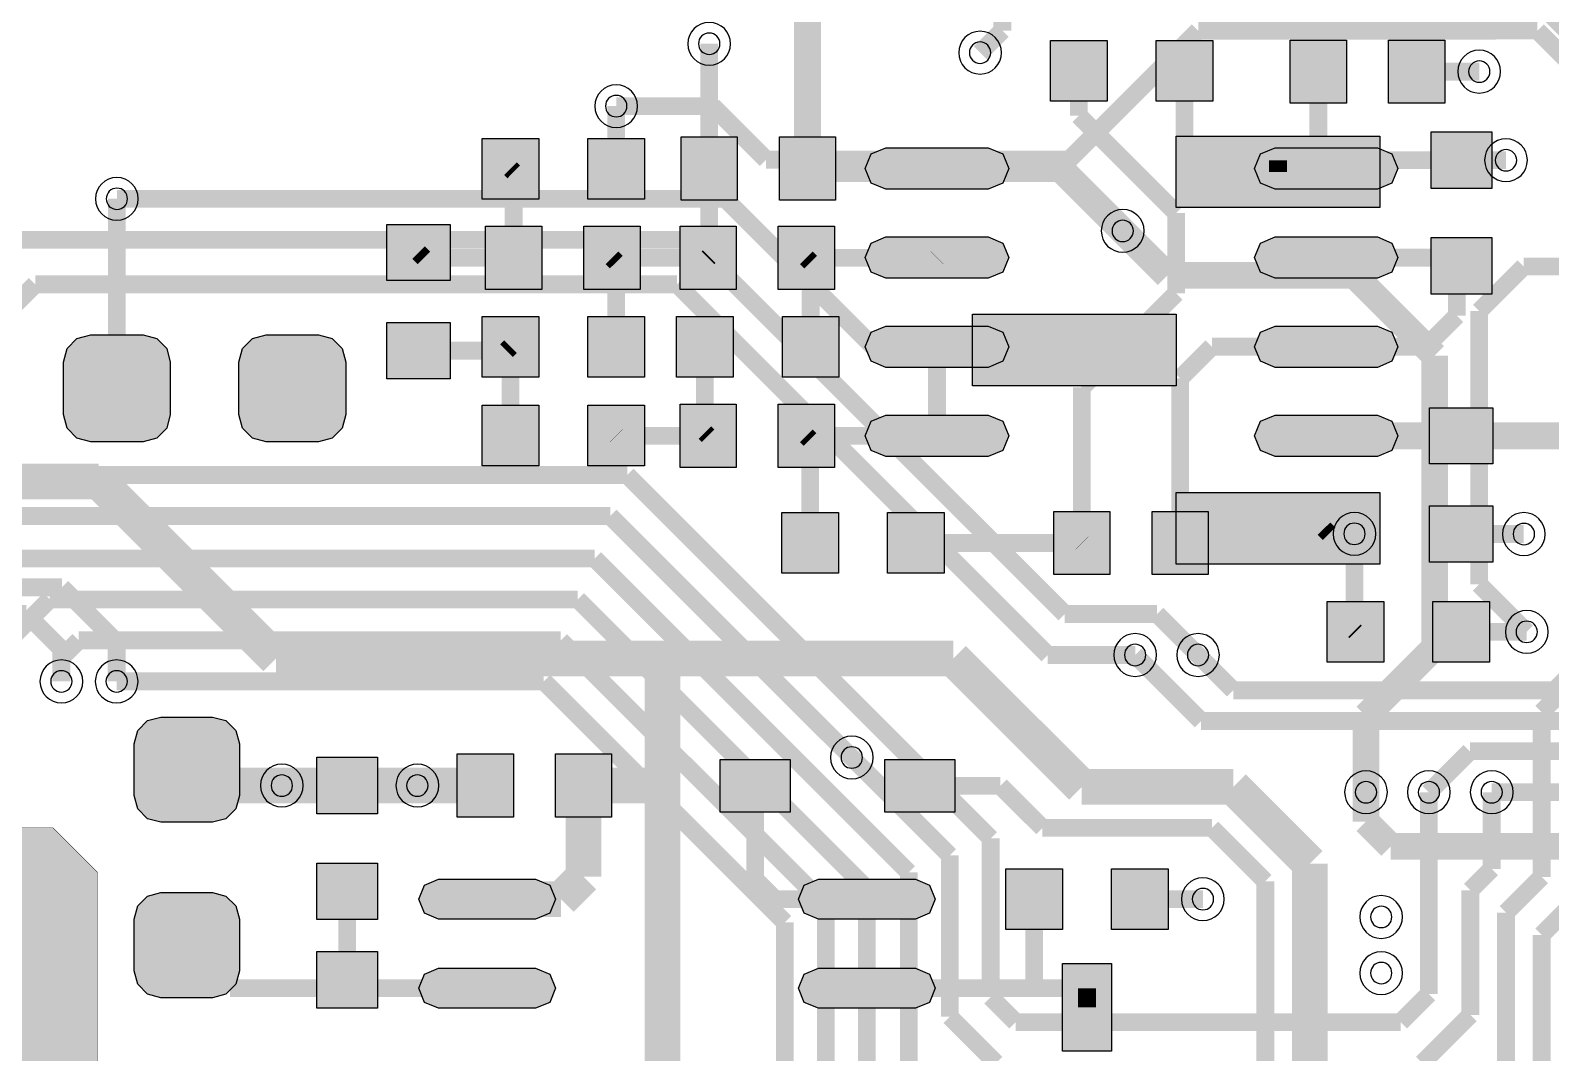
# Model space of a CAD drawing. Header units: millimetres. Extents: x -2 to 166, y 0 to 101.
# Drawn here: x 19.11 to 40.77, y 35.28 to 49.85 of the extents above; entities that cross this region are included whole.
import ezdxf

# ---------------------------------------------------------------- set-up
doc = ezdxf.new("R2010")
doc.units = ezdxf.units.MM
doc.header["$MEASUREMENT"] = 0
for name, color, linetype, true_color in [('Bottom-Layer', 7, 'Continuous', 0x0000ff), ('Hole-Layer', 7, 'Continuous', 0x222222), ('Multi-Layer', 7, 'Continuous', 0xc0c0c0), ('Top-Layer', 7, 'Continuous', 0xff0000)]:
    doc.layers.add(name, color=color, linetype=linetype, true_color=true_color)

msp = doc.modelspace()

# ---------------------------------------------------------------- hatches: boundary and pattern name
at = {"layer": 'Bottom-Layer'}
for points in [[(34.448, 49.705), (34.448, 48.841), (33.641, 48.841), (33.641, 49.705)], [(35.955, 49.705), (35.955, 48.841), (35.148, 48.841), (35.148, 49.705)], [(37.059, 48.81), (37.059, 49.71), (37.859, 49.71), (37.859, 48.81)], [(38.459, 48.81), (38.459, 49.71), (39.259, 49.71), (39.259, 48.81)], [(25.545, 47.444), (25.545, 48.308), (26.351, 48.308), (26.351, 47.444)], [(27.052, 47.444), (27.052, 48.308), (27.858, 48.308), (27.858, 47.444)], [(28.38, 47.429), (28.38, 48.329), (29.18, 48.329), (29.18, 47.429)], [(29.78, 47.429), (29.78, 48.329), (30.58, 48.329), (30.58, 47.429)], [(39.929, 47.594), (39.065, 47.594), (39.065, 48.401), (39.929, 48.401)], [(32.754, 48.173), (32.962, 48.087), (33.048, 47.879), (32.962, 47.671), (32.754, 47.585), (31.297, 47.585), (31.089, 47.671), (31.003, 47.879), (31.089, 48.087), (31.297, 48.173)], [(38.299, 48.173), (38.507, 48.087), (38.593, 47.879), (38.507, 47.671), (38.299, 47.585), (36.842, 47.585), (36.634, 47.671), (36.548, 47.879), (36.634, 48.087), (36.842, 48.173)], [(25.088, 46.282), (24.188, 46.282), (24.188, 47.082), (25.088, 47.082)], [(26.394, 47.056), (26.394, 46.156), (25.594, 46.156), (25.594, 47.056)], [(27.794, 47.056), (27.794, 46.156), (26.994, 46.156), (26.994, 47.056)], [(29.164, 47.056), (29.164, 46.156), (28.364, 46.156), (28.364, 47.056)], [(30.564, 47.056), (30.564, 46.156), (29.764, 46.156), (29.764, 47.056)], [(32.754, 46.903), (32.962, 46.817), (33.048, 46.609), (32.962, 46.401), (32.754, 46.315), (31.297, 46.315), (31.089, 46.401), (31.003, 46.609), (31.089, 46.817), (31.297, 46.903)], [(38.299, 46.903), (38.507, 46.817), (38.593, 46.609), (38.507, 46.401), (38.299, 46.315), (36.842, 46.315), (36.634, 46.401), (36.548, 46.609), (36.634, 46.817), (36.842, 46.903)], [(39.929, 46.087), (39.065, 46.087), (39.065, 46.894), (39.929, 46.894)], [(25.545, 44.907), (25.545, 45.771), (26.351, 45.771), (26.351, 44.907)], [(27.052, 44.907), (27.052, 45.771), (27.858, 45.771), (27.858, 44.907)], [(29.122, 45.771), (29.122, 44.907), (28.315, 44.907), (28.315, 45.771)], [(30.628, 45.771), (30.628, 44.907), (29.822, 44.907), (29.822, 45.771)], [(19.578, 44.372), (19.578, 45.119), (19.63, 45.313), (19.772, 45.456), (19.967, 45.508), (20.713, 45.508), (20.908, 45.456), (21.05, 45.313), (21.102, 45.119), (21.102, 44.372), (21.05, 44.178), (20.908, 44.036), (20.713, 43.984), (19.967, 43.984), (19.772, 44.036), (19.63, 44.178)], [(22.078, 44.372), (22.078, 45.119), (22.13, 45.313), (22.272, 45.456), (22.467, 45.508), (23.213, 45.508), (23.408, 45.456), (23.55, 45.313), (23.602, 45.119), (23.602, 44.372), (23.55, 44.178), (23.408, 44.036), (23.213, 43.984), (22.467, 43.984), (22.272, 44.036), (22.13, 44.178)], [(25.088, 44.882), (24.188, 44.882), (24.188, 45.682), (25.088, 45.682)], [(32.754, 45.633), (32.962, 45.547), (33.048, 45.339), (32.962, 45.131), (32.754, 45.045), (31.297, 45.045), (31.089, 45.131), (31.003, 45.339), (31.089, 45.547), (31.297, 45.633)], [(38.299, 45.633), (38.507, 45.547), (38.593, 45.339), (38.507, 45.131), (38.299, 45.045), (36.842, 45.045), (36.634, 45.131), (36.548, 45.339), (36.634, 45.547), (36.842, 45.633)], [(26.351, 44.504), (26.351, 43.64), (25.545, 43.64), (25.545, 44.504)], [(27.858, 44.504), (27.858, 43.64), (27.052, 43.64), (27.052, 44.504)], [(29.164, 44.519), (29.164, 43.619), (28.364, 43.619), (28.364, 44.519)], [(30.564, 44.519), (30.564, 43.619), (29.764, 43.619), (29.764, 44.519)], [(39.944, 43.669), (39.044, 43.669), (39.044, 44.469), (39.944, 44.469)], [(32.754, 44.363), (32.962, 44.277), (33.048, 44.069), (32.962, 43.861), (32.754, 43.775), (31.297, 43.775), (31.089, 43.861), (31.003, 44.069), (31.089, 44.277), (31.297, 44.363)], [(38.299, 44.363), (38.507, 44.277), (38.593, 44.069), (38.507, 43.861), (38.299, 43.775), (36.842, 43.775), (36.634, 43.861), (36.548, 44.069), (36.634, 44.277), (36.842, 44.363)], [(30.621, 42.974), (30.621, 42.11), (29.814, 42.11), (29.814, 42.974)], [(32.127, 42.974), (32.127, 42.11), (31.321, 42.11), (31.321, 42.974)], [(34.49, 42.99), (34.49, 42.09), (33.69, 42.09), (33.69, 42.99)], [(35.89, 42.99), (35.89, 42.09), (35.09, 42.09), (35.09, 42.99)], [(39.944, 42.269), (39.044, 42.269), (39.044, 43.069), (39.944, 43.069)], [(37.584, 40.843), (37.584, 41.707), (38.391, 41.707), (38.391, 40.843)], [(39.091, 40.843), (39.091, 41.707), (39.898, 41.707), (39.898, 40.843)], [(21.704, 38.56), (20.969, 38.56), (20.777, 38.611), (20.637, 38.751), (20.586, 38.943), (20.586, 39.678), (20.637, 39.869), (20.777, 40.009), (20.969, 40.06), (21.704, 40.06), (21.895, 40.009), (22.035, 39.869), (22.086, 39.678), (22.086, 38.943), (22.035, 38.751), (21.895, 38.611)], [(24.054, 38.68), (23.19, 38.68), (23.19, 39.487), (24.054, 39.487)], [(25.189, 38.634), (25.189, 39.534), (25.989, 39.534), (25.989, 38.634)], [(26.589, 38.634), (26.589, 39.534), (27.389, 39.534), (27.389, 38.634)], [(28.934, 38.706), (28.934, 39.456), (29.934, 39.456), (29.934, 38.706)], [(31.28, 38.706), (31.28, 39.456), (32.28, 39.456), (32.28, 38.706)], [(24.054, 37.174), (23.19, 37.174), (23.19, 37.98), (24.054, 37.98)], [(24.925, 37.181), (24.724, 37.264), (24.641, 37.465), (24.724, 37.666), (24.925, 37.749), (26.307, 37.749), (26.508, 37.666), (26.591, 37.465), (26.508, 37.264), (26.307, 37.181)], [(30.335, 37.181), (30.134, 37.264), (30.051, 37.465), (30.134, 37.666), (30.335, 37.749), (31.717, 37.749), (31.918, 37.666), (32.001, 37.465), (31.918, 37.264), (31.717, 37.181)], [(33.006, 37.033), (33.006, 37.897), (33.813, 37.897), (33.813, 37.033)], [(34.513, 37.033), (34.513, 37.897), (35.32, 37.897), (35.32, 37.033)], [(21.704, 36.06), (20.969, 36.06), (20.777, 36.111), (20.637, 36.251), (20.586, 36.443), (20.586, 37.178), (20.637, 37.369), (20.777, 37.509), (20.969, 37.56), (21.704, 37.56), (21.895, 37.509), (22.035, 37.369), (22.086, 37.178), (22.086, 36.443), (22.035, 36.251), (21.895, 36.111)], [(24.054, 35.91), (23.19, 35.91), (23.19, 36.717), (24.054, 36.717)], [(24.925, 35.911), (24.724, 35.994), (24.641, 36.195), (24.724, 36.396), (24.925, 36.479), (26.307, 36.479), (26.508, 36.396), (26.591, 36.195), (26.508, 35.994), (26.307, 35.911)], [(30.335, 35.911), (30.134, 35.994), (30.051, 36.195), (30.134, 36.396), (30.335, 36.479), (31.717, 36.479), (31.918, 36.396), (32.001, 36.195), (31.918, 35.994), (31.717, 35.911)], [(33.813, 36.55), (34.513, 36.55), (34.513, 35.3), (33.813, 35.3)]]:
    msp.add_hatch(color=256, dxfattribs=at).paths.add_polyline_path(points)
at = {"layer": 'Hole-Layer'}
for points in [[(19.883, 44.746, 1), (20.797, 44.746, 1)], [(19.883, 44.746, 1), (20.797, 44.746, 1)], [(22.383, 44.746, 1), (23.297, 44.746, 1)], [(22.383, 44.746, 1), (23.297, 44.746, 1)], [(20.886, 39.31, 1), (21.786, 39.31, 1)], [(20.886, 39.31, 1), (21.786, 39.31, 1)], [(20.886, 36.81, 1), (21.786, 36.81, 1)], [(20.886, 36.81, 1), (21.786, 36.81, 1)]]:
    msp.add_hatch(color=256, dxfattribs=at).paths.add_polyline_path(points)
at = {"layer": 'Multi-Layer'}
for points in [[(19.578, 44.372), (19.578, 45.119), (19.63, 45.313), (19.772, 45.456), (19.967, 45.508), (20.713, 45.508), (20.908, 45.456), (21.05, 45.313), (21.102, 45.119), (21.102, 44.372), (21.05, 44.178), (20.908, 44.036), (20.713, 43.984), (19.967, 43.984), (19.772, 44.036), (19.63, 44.178)], [(19.578, 44.372), (19.578, 45.119), (19.63, 45.313), (19.772, 45.456), (19.967, 45.508), (20.713, 45.508), (20.908, 45.456), (21.05, 45.313), (21.102, 45.119), (21.102, 44.372), (21.05, 44.178), (20.908, 44.036), (20.713, 43.984), (19.967, 43.984), (19.772, 44.036), (19.63, 44.178)], [(19.578, 44.372), (19.578, 45.119), (19.63, 45.313), (19.772, 45.456), (19.967, 45.508), (20.713, 45.508), (20.908, 45.456), (21.05, 45.313), (21.102, 45.119), (21.102, 44.372), (21.05, 44.178), (20.908, 44.036), (20.713, 43.984), (19.967, 43.984), (19.772, 44.036), (19.63, 44.178)], [(22.078, 44.372), (22.078, 45.119), (22.13, 45.313), (22.272, 45.456), (22.467, 45.508), (23.213, 45.508), (23.408, 45.456), (23.55, 45.313), (23.602, 45.119), (23.602, 44.372), (23.55, 44.178), (23.408, 44.036), (23.213, 43.984), (22.467, 43.984), (22.272, 44.036), (22.13, 44.178)], [(22.078, 44.372), (22.078, 45.119), (22.13, 45.313), (22.272, 45.456), (22.467, 45.508), (23.213, 45.508), (23.408, 45.456), (23.55, 45.313), (23.602, 45.119), (23.602, 44.372), (23.55, 44.178), (23.408, 44.036), (23.213, 43.984), (22.467, 43.984), (22.272, 44.036), (22.13, 44.178)], [(22.078, 44.372), (22.078, 45.119), (22.13, 45.313), (22.272, 45.456), (22.467, 45.508), (23.213, 45.508), (23.408, 45.456), (23.55, 45.313), (23.602, 45.119), (23.602, 44.372), (23.55, 44.178), (23.408, 44.036), (23.213, 43.984), (22.467, 43.984), (22.272, 44.036), (22.13, 44.178)], [(21.704, 38.56), (20.969, 38.56), (20.777, 38.611), (20.637, 38.751), (20.586, 38.943), (20.586, 39.678), (20.637, 39.869), (20.777, 40.009), (20.969, 40.06), (21.704, 40.06), (21.895, 40.009), (22.035, 39.869), (22.086, 39.678), (22.086, 38.943), (22.035, 38.751), (21.895, 38.611)], [(21.704, 38.56), (20.969, 38.56), (20.777, 38.611), (20.637, 38.751), (20.586, 38.943), (20.586, 39.678), (20.637, 39.869), (20.777, 40.009), (20.969, 40.06), (21.704, 40.06), (21.895, 40.009), (22.035, 39.869), (22.086, 39.678), (22.086, 38.943), (22.035, 38.751), (21.895, 38.611)], [(21.704, 38.56), (20.969, 38.56), (20.777, 38.611), (20.637, 38.751), (20.586, 38.943), (20.586, 39.678), (20.637, 39.869), (20.777, 40.009), (20.969, 40.06), (21.704, 40.06), (21.895, 40.009), (22.035, 39.869), (22.086, 39.678), (22.086, 38.943), (22.035, 38.751), (21.895, 38.611)], [(21.704, 36.06), (20.969, 36.06), (20.777, 36.111), (20.637, 36.251), (20.586, 36.443), (20.586, 37.178), (20.637, 37.369), (20.777, 37.509), (20.969, 37.56), (21.704, 37.56), (21.895, 37.509), (22.035, 37.369), (22.086, 37.178), (22.086, 36.443), (22.035, 36.251), (21.895, 36.111)], [(21.704, 36.06), (20.969, 36.06), (20.777, 36.111), (20.637, 36.251), (20.586, 36.443), (20.586, 37.178), (20.637, 37.369), (20.777, 37.509), (20.969, 37.56), (21.704, 37.56), (21.895, 37.509), (22.035, 37.369), (22.086, 37.178), (22.086, 36.443), (22.035, 36.251), (21.895, 36.111)], [(21.704, 36.06), (20.969, 36.06), (20.777, 36.111), (20.637, 36.251), (20.586, 36.443), (20.586, 37.178), (20.637, 37.369), (20.777, 37.509), (20.969, 37.56), (21.704, 37.56), (21.895, 37.509), (22.035, 37.369), (22.086, 37.178), (22.086, 36.443), (22.035, 36.251), (21.895, 36.111)]]:
    msp.add_hatch(color=256, dxfattribs=at).paths.add_polyline_path(points)
at = {"layer": 'Top-Layer'}
for points in [[(38.333, 47.321), (35.433, 47.321), (35.433, 48.341), (38.333, 48.341)], [(18.415, 36.449), (17.907, 36.957), (9.017, 36.957), (8.482, 37.492), (8.482, 45.185), (9.25, 45.953), (9.8, 45.953), (10.16, 45.593), (10.16, 38.862), (10.541, 38.481), (19.431, 38.481), (20.066, 37.846), (20.066, 32.893), (20.32, 32.639), (22.225, 32.639), (22.606, 32.258), (22.606, 31.369), (22.225, 30.988), (19.177, 30.988), (18.415, 31.75)], [(35.433, 44.781), (32.533, 44.781), (32.533, 45.801), (35.433, 45.801)], [(19.578, 44.372), (19.578, 45.119), (19.63, 45.313), (19.772, 45.456), (19.967, 45.508), (20.713, 45.508), (20.908, 45.456), (21.05, 45.313), (21.102, 45.119), (21.102, 44.372), (21.05, 44.178), (20.908, 44.036), (20.713, 43.984), (19.967, 43.984), (19.772, 44.036), (19.63, 44.178)], [(22.078, 44.372), (22.078, 45.119), (22.13, 45.313), (22.272, 45.456), (22.467, 45.508), (23.213, 45.508), (23.408, 45.456), (23.55, 45.313), (23.602, 45.119), (23.602, 44.372), (23.55, 44.178), (23.408, 44.036), (23.213, 43.984), (22.467, 43.984), (22.272, 44.036), (22.13, 44.178)], [(38.333, 42.241), (35.433, 42.241), (35.433, 43.261), (38.333, 43.261)], [(21.704, 38.56), (20.969, 38.56), (20.777, 38.611), (20.637, 38.751), (20.586, 38.943), (20.586, 39.678), (20.637, 39.869), (20.777, 40.009), (20.969, 40.06), (21.704, 40.06), (21.895, 40.009), (22.035, 39.869), (22.086, 39.678), (22.086, 38.943), (22.035, 38.751), (21.895, 38.611)], [(21.704, 36.06), (20.969, 36.06), (20.777, 36.111), (20.637, 36.251), (20.586, 36.443), (20.586, 37.178), (20.637, 37.369), (20.777, 37.509), (20.969, 37.56), (21.704, 37.56), (21.895, 37.509), (22.035, 37.369), (22.086, 37.178), (22.086, 36.443), (22.035, 36.251), (21.895, 36.111)]]:
    msp.add_hatch(color=256, dxfattribs=at).paths.add_polyline_path(points)

# ---------------------------------------------------------------- linework, layer by layer
at = {"layer": 'Bottom-Layer'}
for points, const_width in [([(38.857, 52.075), (41.021, 49.911)], 0.381), ([(32.955, 51.124), (32.955, 49.846)], 0.254), ([(30.18, 47.879), (30.18, 50.593)], 0.381), ([(32.955, 49.846), (32.639, 49.53)], 0.254), ([(28.78, 47.879), (28.78, 49.657)], 0.254), ([(34.045, 49.273), (34.045, 48.632)], 0.254), ([(35.551, 49.273), (35.551, 48.269)], 0.254), ([(37.459, 49.26), (37.459, 47.991)], 0.254), ([(38.859, 49.26), (39.751, 49.26)], 0.254), ([(27.455, 47.876), (27.455, 48.768)], 0.254), ([(34.045, 48.632), (35.433, 47.244)], 0.254), ([(35.551, 48.269), (35.941, 47.879)], 0.254), ([(37.459, 47.991), (37.57, 47.879)], 0.254), ([(39.497, 47.997), (40.132, 47.997)], 0.254), ([(25.948, 47.876), (25.994, 47.831)], 0.254), ([(25.994, 47.831), (25.994, 46.606)], 0.254), ([(28.78, 46.622), (28.78, 47.879)], 0.254), ([(32.026, 47.879), (30.18, 47.879)], 0.381), ([(32.026, 47.879), (33.782, 47.879)], 0.381), ([(33.782, 47.879), (34.671, 46.99)], 0.381), ([(35.941, 47.879), (37.57, 47.879)], 0.254), ([(20.34, 44.746), (20.34, 47.447)], 0.254), ([(35.433, 47.244), (35.433, 46.101)], 0.254), ([(24.714, 46.606), (24.638, 46.682)], 0.254), ([(25.994, 46.606), (24.714, 46.606)], 0.254), ([(27.455, 46.545), (27.394, 46.606)], 0.254), ([(27.394, 46.606), (28.764, 46.606)], 0.254), ([(27.455, 45.339), (27.455, 46.545)], 0.254), ([(28.764, 46.606), (28.78, 46.622)], 0.254), ([(32.023, 46.606), (30.164, 46.606)], 0.254), ([(30.164, 46.606), (30.225, 46.545)], 0.254), ([(30.225, 46.545), (30.225, 45.339)], 0.254), ([(32.026, 46.609), (32.023, 46.606)], 0.254), ([(39.432, 46.609), (37.57, 46.609)], 0.254), ([(39.432, 45.782), (39.432, 46.609)], 0.254), ([(35.433, 46.101), (34.09, 44.758)], 0.254), ([(38.989, 45.339), (39.432, 45.782)], 0.254), ([(24.638, 45.282), (25.891, 45.282)], 0.254), ([(25.891, 45.282), (25.948, 45.339)], 0.254), ([(25.948, 45.339), (25.948, 44.072)], 0.254), ([(28.718, 45.339), (28.718, 44.115)], 0.254), ([(32.026, 45.339), (32.026, 44.069)], 0.254), ([(35.49, 44.888), (35.941, 45.339)], 0.254), ([(35.941, 45.339), (37.57, 45.339)], 0.254), ([(37.57, 45.339), (38.989, 45.339)], 0.254), ([(34.09, 44.758), (34.09, 42.54)], 0.254), ([(35.49, 42.54), (35.49, 44.888)], 0.254), ([(27.458, 44.069), (27.455, 44.072)], 0.254), ([(28.764, 44.069), (27.458, 44.069)], 0.254), ([(28.718, 44.115), (28.764, 44.069)], 0.254), ([(32.026, 44.069), (30.164, 44.069)], 0.254), ([(30.164, 44.069), (30.217, 44.016)], 0.254), ([(39.494, 44.069), (37.57, 44.069)], 0.381), ([(41.021, 44.069), (39.494, 44.069)], 0.381), ([(30.217, 44.016), (30.217, 42.542)], 0.254), ([(13.081, 43.42), (20.08, 43.42)], 0.508), ([(20.08, 43.42), (22.606, 40.894)], 0.508), ([(31.724, 42.542), (34.088, 42.542)], 0.254), ([(34.088, 42.542), (34.09, 42.54)], 0.254), ([(37.973, 41.29), (37.973, 42.672)], 0.254), ([(39.494, 42.669), (40.386, 42.669)], 0.254), ([(16.129, 41.91), (19.558, 41.91)], 0.254), ([(19.558, 41.91), (20.337, 41.131)], 0.254), ([(16.764, 41.529), (19.05, 41.529)], 0.254), ([(19.05, 41.529), (19.55, 41.029)], 0.254), ([(37.988, 41.275), (37.973, 41.29)], 0.254), ([(39.536, 41.275), (40.428, 41.275)], 0.254), ([(19.55, 41.029), (19.55, 40.569)], 0.254), ([(20.337, 41.131), (20.337, 40.569)], 0.254), ([(40.823, 40.442), (41.43, 41.049)], 0.254), ([(22.606, 40.894), (28.116, 40.894)], 0.508), ([(28.116, 40.894), (28.116, 39.084)], 0.508), ([(28.116, 40.894), (32.258, 40.894)], 0.508), ([(32.258, 40.894), (34.088, 39.064)], 0.508), ([(34.849, 40.945), (35.788, 40.005)], 0.254), ([(35.744, 40.945), (36.247, 40.442)], 0.254), ([(36.247, 40.442), (40.823, 40.442)], 0.254), ([(35.788, 40.005), (41.148, 40.005)], 0.254), ([(39.617, 39.573), (39.033, 38.989)], 0.254), ([(41.478, 39.573), (39.617, 39.573)], 0.254), ([(21.563, 39.084), (21.336, 39.31)], 0.508), ([(22.69, 39.084), (21.563, 39.084)], 0.508), ([(23.622, 39.084), (22.69, 39.084)], 0.508), ([(23.622, 39.084), (24.622, 39.084)], 0.508), ([(24.622, 39.084), (25.589, 39.084)], 0.508), ([(26.989, 39.084), (26.989, 37.784)], 0.508), ([(28.116, 39.084), (26.989, 39.084)], 0.508), ([(28.116, 39.084), (28.116, 32.037)], 0.508), ([(29.434, 39.081), (29.434, 37.749)], 0.254), ([(31.78, 39.081), (32.928, 39.081)], 0.254), ([(32.928, 39.081), (33.528, 38.481)], 0.254), ([(34.088, 39.064), (36.247, 39.064)], 0.508), ([(36.247, 39.064), (37.338, 37.973)], 0.508), ([(38.137, 38.989), (38.137, 38.571)], 0.381), ([(41.656, 38.989), (39.929, 38.989)], 0.254), ([(33.528, 38.481), (35.941, 38.481)], 0.254), ([(35.941, 38.481), (36.703, 37.719)], 0.254), ([(38.137, 38.571), (38.49, 38.218)], 0.381), ([(38.49, 38.218), (45.059, 38.218)], 0.381), ([(37.338, 37.973), (37.338, 34.417)], 0.508), ([(26.989, 37.784), (26.67, 37.465)], 0.508), ([(23.622, 37.577), (23.622, 36.313)], 0.254), ([(26.67, 37.465), (25.616, 37.465)], 0.508), ([(29.434, 37.749), (29.718, 37.465)], 0.254), ([(36.703, 37.719), (36.703, 31.115)], 0.254), ([(29.718, 37.465), (31.026, 37.465)], 0.254), ([(33.41, 37.465), (33.41, 36.195)], 0.254), ([(34.916, 37.465), (35.814, 37.465)], 0.254), ([(21.951, 36.195), (21.336, 36.81)], 0.254), ([(25.616, 36.195), (21.951, 36.195)], 0.254), ([(31.026, 34.925), (31.026, 36.195)], 0.254), ([(33.41, 36.195), (31.026, 36.195)], 0.254), ([(33.41, 36.195), (34.163, 36.195)], 0.254), ([(34.163, 36.195), (34.163, 35.925)], 0.254)]:
    msp.add_lwpolyline(points, dxfattribs=dict(at, const_width=const_width))
for points in [[(34.448, 49.705), (34.448, 48.841), (33.641, 48.841), (33.641, 49.705)], [(35.955, 49.705), (35.955, 48.841), (35.148, 48.841), (35.148, 49.705)], [(37.059, 48.81), (37.059, 49.71), (37.859, 49.71), (37.859, 48.81)], [(38.459, 48.81), (38.459, 49.71), (39.259, 49.71), (39.259, 48.81)], [(25.545, 47.444), (25.545, 48.308), (26.351, 48.308), (26.351, 47.444)], [(27.052, 47.444), (27.052, 48.308), (27.858, 48.308), (27.858, 47.444)], [(28.38, 47.429), (28.38, 48.329), (29.18, 48.329), (29.18, 47.429)], [(29.78, 47.429), (29.78, 48.329), (30.58, 48.329), (30.58, 47.429)], [(39.929, 47.594), (39.065, 47.594), (39.065, 48.401), (39.929, 48.401)], [(32.754, 48.173), (32.962, 48.087), (33.048, 47.879), (32.962, 47.671), (32.754, 47.585), (31.297, 47.585), (31.089, 47.671), (31.003, 47.879), (31.089, 48.087), (31.297, 48.173)], [(38.299, 48.173), (38.507, 48.087), (38.593, 47.879), (38.507, 47.671), (38.299, 47.585), (36.842, 47.585), (36.634, 47.671), (36.548, 47.879), (36.634, 48.087), (36.842, 48.173)], [(25.088, 46.282), (24.188, 46.282), (24.188, 47.082), (25.088, 47.082)], [(26.394, 47.056), (26.394, 46.156), (25.594, 46.156), (25.594, 47.056)], [(27.794, 47.056), (27.794, 46.156), (26.994, 46.156), (26.994, 47.056)], [(29.164, 47.056), (29.164, 46.156), (28.364, 46.156), (28.364, 47.056)], [(30.564, 47.056), (30.564, 46.156), (29.764, 46.156), (29.764, 47.056)], [(32.754, 46.903), (32.962, 46.817), (33.048, 46.609), (32.962, 46.401), (32.754, 46.315), (31.297, 46.315), (31.089, 46.401), (31.003, 46.609), (31.089, 46.817), (31.297, 46.903)], [(38.299, 46.903), (38.507, 46.817), (38.593, 46.609), (38.507, 46.401), (38.299, 46.315), (36.842, 46.315), (36.634, 46.401), (36.548, 46.609), (36.634, 46.817), (36.842, 46.903)], [(39.929, 46.087), (39.065, 46.087), (39.065, 46.894), (39.929, 46.894)], [(25.545, 44.907), (25.545, 45.771), (26.351, 45.771), (26.351, 44.907)], [(27.052, 44.907), (27.052, 45.771), (27.858, 45.771), (27.858, 44.907)], [(29.122, 45.771), (29.122, 44.907), (28.315, 44.907), (28.315, 45.771)], [(30.628, 45.771), (30.628, 44.907), (29.822, 44.907), (29.822, 45.771)], [(19.578, 44.372), (19.578, 45.119), (19.63, 45.313), (19.772, 45.456), (19.967, 45.508), (20.713, 45.508), (20.908, 45.456), (21.05, 45.313), (21.102, 45.119), (21.102, 44.372), (21.05, 44.178), (20.908, 44.036), (20.713, 43.984), (19.967, 43.984), (19.772, 44.036), (19.63, 44.178)], [(22.078, 44.372), (22.078, 45.119), (22.13, 45.313), (22.272, 45.456), (22.467, 45.508), (23.213, 45.508), (23.408, 45.456), (23.55, 45.313), (23.602, 45.119), (23.602, 44.372), (23.55, 44.178), (23.408, 44.036), (23.213, 43.984), (22.467, 43.984), (22.272, 44.036), (22.13, 44.178)], [(25.088, 44.882), (24.188, 44.882), (24.188, 45.682), (25.088, 45.682)], [(32.754, 45.633), (32.962, 45.547), (33.048, 45.339), (32.962, 45.131), (32.754, 45.045), (31.297, 45.045), (31.089, 45.131), (31.003, 45.339), (31.089, 45.547), (31.297, 45.633)], [(38.299, 45.633), (38.507, 45.547), (38.593, 45.339), (38.507, 45.131), (38.299, 45.045), (36.842, 45.045), (36.634, 45.131), (36.548, 45.339), (36.634, 45.547), (36.842, 45.633)], [(26.351, 44.504), (26.351, 43.64), (25.545, 43.64), (25.545, 44.504)], [(27.858, 44.504), (27.858, 43.64), (27.052, 43.64), (27.052, 44.504)], [(29.164, 44.519), (29.164, 43.619), (28.364, 43.619), (28.364, 44.519)], [(30.564, 44.519), (30.564, 43.619), (29.764, 43.619), (29.764, 44.519)], [(39.944, 43.669), (39.044, 43.669), (39.044, 44.469), (39.944, 44.469)], [(32.754, 44.363), (32.962, 44.277), (33.048, 44.069), (32.962, 43.861), (32.754, 43.775), (31.297, 43.775), (31.089, 43.861), (31.003, 44.069), (31.089, 44.277), (31.297, 44.363)], [(38.299, 44.363), (38.507, 44.277), (38.593, 44.069), (38.507, 43.861), (38.299, 43.775), (36.842, 43.775), (36.634, 43.861), (36.548, 44.069), (36.634, 44.277), (36.842, 44.363)], [(30.621, 42.974), (30.621, 42.11), (29.814, 42.11), (29.814, 42.974)], [(32.127, 42.974), (32.127, 42.11), (31.321, 42.11), (31.321, 42.974)], [(34.49, 42.99), (34.49, 42.09), (33.69, 42.09), (33.69, 42.99)], [(35.89, 42.99), (35.89, 42.09), (35.09, 42.09), (35.09, 42.99)], [(39.944, 42.269), (39.044, 42.269), (39.044, 43.069), (39.944, 43.069)], [(37.584, 40.843), (37.584, 41.707), (38.391, 41.707), (38.391, 40.843)], [(39.091, 40.843), (39.091, 41.707), (39.898, 41.707), (39.898, 40.843)], [(21.704, 38.56), (20.969, 38.56), (20.777, 38.611), (20.637, 38.751), (20.586, 38.943), (20.586, 39.678), (20.637, 39.869), (20.777, 40.009), (20.969, 40.06), (21.704, 40.06), (21.895, 40.009), (22.035, 39.869), (22.086, 39.678), (22.086, 38.943), (22.035, 38.751), (21.895, 38.611)], [(24.054, 38.68), (23.19, 38.68), (23.19, 39.487), (24.054, 39.487)], [(25.189, 38.634), (25.189, 39.534), (25.989, 39.534), (25.989, 38.634)], [(26.589, 38.634), (26.589, 39.534), (27.389, 39.534), (27.389, 38.634)], [(28.934, 38.706), (28.934, 39.456), (29.934, 39.456), (29.934, 38.706)], [(31.28, 38.706), (31.28, 39.456), (32.28, 39.456), (32.28, 38.706)], [(24.054, 37.174), (23.19, 37.174), (23.19, 37.98), (24.054, 37.98)], [(24.925, 37.181), (24.724, 37.264), (24.641, 37.465), (24.724, 37.666), (24.925, 37.749), (26.307, 37.749), (26.508, 37.666), (26.591, 37.465), (26.508, 37.264), (26.307, 37.181)], [(30.335, 37.181), (30.134, 37.264), (30.051, 37.465), (30.134, 37.666), (30.335, 37.749), (31.717, 37.749), (31.918, 37.666), (32.001, 37.465), (31.918, 37.264), (31.717, 37.181)], [(33.006, 37.033), (33.006, 37.897), (33.813, 37.897), (33.813, 37.033)], [(34.513, 37.033), (34.513, 37.897), (35.32, 37.897), (35.32, 37.033)], [(21.704, 36.06), (20.969, 36.06), (20.777, 36.111), (20.637, 36.251), (20.586, 36.443), (20.586, 37.178), (20.637, 37.369), (20.777, 37.509), (20.969, 37.56), (21.704, 37.56), (21.895, 37.509), (22.035, 37.369), (22.086, 37.178), (22.086, 36.443), (22.035, 36.251), (21.895, 36.111)], [(24.054, 35.91), (23.19, 35.91), (23.19, 36.717), (24.054, 36.717)], [(24.925, 35.911), (24.724, 35.994), (24.641, 36.195), (24.724, 36.396), (24.925, 36.479), (26.307, 36.479), (26.508, 36.396), (26.591, 36.195), (26.508, 35.994), (26.307, 35.911)], [(30.335, 35.911), (30.134, 35.994), (30.051, 36.195), (30.134, 36.396), (30.335, 36.479), (31.717, 36.479), (31.918, 36.396), (32.001, 36.195), (31.918, 35.994), (31.717, 35.911)], [(33.813, 36.55), (34.513, 36.55), (34.513, 35.3), (33.813, 35.3)]]:
    msp.add_lwpolyline(points, close=True, dxfattribs=at)
at = {"layer": 'Hole-Layer'}
for points in [[(28.627, 49.657, 1), (28.932, 49.657, 1)], [(32.487, 49.53, 1), (32.792, 49.53, 1)], [(39.599, 49.26, 1), (39.904, 49.26, 1)], [(27.302, 48.768, 1), (27.607, 48.768, 1)], [(39.98, 47.997, 1), (40.285, 47.997, 1)], [(34.519, 46.99, 1), (34.824, 46.99, 1)], [(37.821, 42.672, 1), (38.126, 42.672, 1)], [(40.234, 42.669, 1), (40.539, 42.669, 1)], [(40.275, 41.275, 1), (40.58, 41.275, 1)], [(34.696, 40.945, 1), (35.001, 40.945, 1)], [(19.398, 40.569, 1), (19.703, 40.569, 1)], [(20.185, 40.569, 1), (20.49, 40.569, 1)], [(22.538, 39.084, 1), (22.843, 39.084, 1)], [(24.469, 39.084, 1), (24.774, 39.084, 1)], [(35.662, 37.465, 1), (35.967, 37.465, 1)]]:
    msp.add_lwpolyline(points, format="xyb", close=True, dxfattribs=at)
for points in [[(20.188, 47.447, 1), (20.492, 47.447), (20.492, 47.447, 1), (20.188, 47.447)], [(35.592, 40.945, 1), (35.897, 40.945), (35.897, 40.945, 1), (35.592, 40.945)], [(30.659, 39.484, 1), (30.964, 39.484), (30.964, 39.484, 1), (30.659, 39.484)], [(37.985, 38.989, 1), (38.29, 38.989), (38.29, 38.989, 1), (37.985, 38.989)], [(38.881, 38.989, 1), (39.186, 38.989), (39.186, 38.989, 1), (38.881, 38.989)], [(39.776, 38.989, 1), (40.081, 38.989), (40.081, 38.989, 1), (39.776, 38.989)], [(38.202, 37.211, 1), (38.506, 37.211), (38.506, 37.211, 1), (38.202, 37.211)], [(38.202, 36.411, 1), (38.506, 36.411), (38.506, 36.411, 1), (38.202, 36.411)]]:
    msp.add_lwpolyline(points, format="xyb", dxfattribs=at)
at = {"layer": 'Multi-Layer'}
for points in [[(28.475, 49.657, 1), (29.085, 49.657), (29.085, 49.657, 1), (28.475, 49.657)], [(27.15, 48.768, 1), (27.76, 48.768), (27.76, 48.768, 1), (27.15, 48.768)], [(35.44, 40.945, 1), (36.049, 40.945), (36.049, 40.945, 1), (35.44, 40.945)], [(19.245, 40.569, 1), (19.855, 40.569), (19.855, 40.569, 1), (19.245, 40.569)], [(20.032, 40.569, 1), (20.642, 40.569), (20.642, 40.569, 1), (20.032, 40.569)], [(22.385, 39.084, 1), (22.995, 39.084), (22.995, 39.084, 1), (22.385, 39.084)], [(24.317, 39.084, 1), (24.927, 39.084), (24.927, 39.084, 1), (24.317, 39.084)], [(37.833, 38.989, 1), (38.442, 38.989), (38.442, 38.989, 1), (37.833, 38.989)], [(38.728, 38.989, 1), (39.338, 38.989), (39.338, 38.989, 1), (38.728, 38.989)], [(39.624, 38.989, 1), (40.234, 38.989), (40.234, 38.989, 1), (39.624, 38.989)], [(38.049, 37.211, 1), (38.659, 37.211), (38.659, 37.211, 1), (38.049, 37.211)], [(38.049, 36.411, 1), (38.659, 36.411), (38.659, 36.411, 1), (38.049, 36.411)]]:
    msp.add_lwpolyline(points, format="xyb", dxfattribs=at)
for points in [[(32.334, 49.53, 1), (32.944, 49.53, 1)], [(39.446, 49.26, 1), (40.056, 49.26, 1)], [(39.827, 47.997, 1), (40.437, 47.997, 1)], [(20.035, 47.447, 1), (20.645, 47.447, 1)], [(34.366, 46.99, 1), (34.976, 46.99, 1)], [(37.668, 42.672, 1), (38.278, 42.672, 1)], [(40.081, 42.669, 1), (40.691, 42.669, 1)], [(40.123, 41.275, 1), (40.733, 41.275, 1)], [(34.544, 40.945, 1), (35.154, 40.945, 1)], [(30.507, 39.484, 1), (31.116, 39.484, 1)], [(35.509, 37.465, 1), (36.119, 37.465, 1)]]:
    msp.add_lwpolyline(points, format="xyb", close=True, dxfattribs=at)
for points in [[(19.578, 44.372), (19.578, 45.119), (19.63, 45.313), (19.772, 45.456), (19.967, 45.508), (20.713, 45.508), (20.908, 45.456), (21.05, 45.313), (21.102, 45.119), (21.102, 44.372), (21.05, 44.178), (20.908, 44.036), (20.713, 43.984), (19.967, 43.984), (19.772, 44.036), (19.63, 44.178)], [(19.578, 44.372), (19.578, 45.119), (19.63, 45.313), (19.772, 45.456), (19.967, 45.508), (20.713, 45.508), (20.908, 45.456), (21.05, 45.313), (21.102, 45.119), (21.102, 44.372), (21.05, 44.178), (20.908, 44.036), (20.713, 43.984), (19.967, 43.984), (19.772, 44.036), (19.63, 44.178)], [(19.578, 44.372), (19.578, 45.119), (19.63, 45.313), (19.772, 45.456), (19.967, 45.508), (20.713, 45.508), (20.908, 45.456), (21.05, 45.313), (21.102, 45.119), (21.102, 44.372), (21.05, 44.178), (20.908, 44.036), (20.713, 43.984), (19.967, 43.984), (19.772, 44.036), (19.63, 44.178)], [(22.078, 44.372), (22.078, 45.119), (22.13, 45.313), (22.272, 45.456), (22.467, 45.508), (23.213, 45.508), (23.408, 45.456), (23.55, 45.313), (23.602, 45.119), (23.602, 44.372), (23.55, 44.178), (23.408, 44.036), (23.213, 43.984), (22.467, 43.984), (22.272, 44.036), (22.13, 44.178)], [(22.078, 44.372), (22.078, 45.119), (22.13, 45.313), (22.272, 45.456), (22.467, 45.508), (23.213, 45.508), (23.408, 45.456), (23.55, 45.313), (23.602, 45.119), (23.602, 44.372), (23.55, 44.178), (23.408, 44.036), (23.213, 43.984), (22.467, 43.984), (22.272, 44.036), (22.13, 44.178)], [(22.078, 44.372), (22.078, 45.119), (22.13, 45.313), (22.272, 45.456), (22.467, 45.508), (23.213, 45.508), (23.408, 45.456), (23.55, 45.313), (23.602, 45.119), (23.602, 44.372), (23.55, 44.178), (23.408, 44.036), (23.213, 43.984), (22.467, 43.984), (22.272, 44.036), (22.13, 44.178)], [(21.704, 38.56), (20.969, 38.56), (20.777, 38.611), (20.637, 38.751), (20.586, 38.943), (20.586, 39.678), (20.637, 39.869), (20.777, 40.009), (20.969, 40.06), (21.704, 40.06), (21.895, 40.009), (22.035, 39.869), (22.086, 39.678), (22.086, 38.943), (22.035, 38.751), (21.895, 38.611)], [(21.704, 38.56), (20.969, 38.56), (20.777, 38.611), (20.637, 38.751), (20.586, 38.943), (20.586, 39.678), (20.637, 39.869), (20.777, 40.009), (20.969, 40.06), (21.704, 40.06), (21.895, 40.009), (22.035, 39.869), (22.086, 39.678), (22.086, 38.943), (22.035, 38.751), (21.895, 38.611)], [(21.704, 38.56), (20.969, 38.56), (20.777, 38.611), (20.637, 38.751), (20.586, 38.943), (20.586, 39.678), (20.637, 39.869), (20.777, 40.009), (20.969, 40.06), (21.704, 40.06), (21.895, 40.009), (22.035, 39.869), (22.086, 39.678), (22.086, 38.943), (22.035, 38.751), (21.895, 38.611)], [(21.704, 36.06), (20.969, 36.06), (20.777, 36.111), (20.637, 36.251), (20.586, 36.443), (20.586, 37.178), (20.637, 37.369), (20.777, 37.509), (20.969, 37.56), (21.704, 37.56), (21.895, 37.509), (22.035, 37.369), (22.086, 37.178), (22.086, 36.443), (22.035, 36.251), (21.895, 36.111)], [(21.704, 36.06), (20.969, 36.06), (20.777, 36.111), (20.637, 36.251), (20.586, 36.443), (20.586, 37.178), (20.637, 37.369), (20.777, 37.509), (20.969, 37.56), (21.704, 37.56), (21.895, 37.509), (22.035, 37.369), (22.086, 37.178), (22.086, 36.443), (22.035, 36.251), (21.895, 36.111)], [(21.704, 36.06), (20.969, 36.06), (20.777, 36.111), (20.637, 36.251), (20.586, 36.443), (20.586, 37.178), (20.637, 37.369), (20.777, 37.509), (20.969, 37.56), (21.704, 37.56), (21.895, 37.509), (22.035, 37.369), (22.086, 37.178), (22.086, 36.443), (22.035, 36.251), (21.895, 36.111)]]:
    msp.add_lwpolyline(points, close=True, dxfattribs=at)
at = {"layer": 'Top-Layer'}
for points, const_width in [([(33.909, 48.006), (35.747, 49.844)], 0.254), ([(35.747, 49.844), (40.58, 49.845)], 0.254), ([(40.58, 49.845), (41.275, 49.149)], 0.254), ([(27.455, 48.768), (28.829, 48.768)], 0.254), ([(28.829, 48.768), (29.591, 48.006)], 0.254), ([(29.591, 48.006), (33.909, 48.006)], 0.254), ([(40.132, 47.997), (36.883, 47.997)], 0.254), ([(36.883, 47.997), (36.883, 47.831)], 0.254), ([(29.007, 47.447), (20.34, 47.447)], 0.254), ([(31.164, 45.291), (29.007, 47.447)], 0.254), ([(34.671, 46.99), (35.306, 46.355)], 0.381), ([(17.399, 46.863), (28.512, 46.863)], 0.254), ([(28.512, 46.863), (33.846, 41.529)], 0.254), ([(39.751, 45.847), (40.386, 46.482)], 0.254), ([(40.386, 46.482), (44.958, 46.482)], 0.254), ([(17.061, 44.112), (19.177, 46.228)], 0.254), ([(19.177, 46.228), (28.321, 46.228)], 0.254), ([(28.321, 46.228), (33.604, 40.945)], 0.254), ([(35.306, 46.355), (37.973, 46.355)], 0.381), ([(37.973, 46.355), (39.116, 45.212)], 0.381), ([(39.751, 41.952), (39.751, 45.847)], 0.254), ([(33.983, 45.291), (31.164, 45.291)], 0.254), ([(39.116, 45.212), (39.116, 41.054)], 0.381), ([(27.611, 43.51), (17.729, 43.51)], 0.254), ([(32.791, 38.33), (27.611, 43.51)], 0.254), ([(27.369, 42.926), (18.288, 42.926)], 0.254), ([(30.811, 39.484), (27.369, 42.926)], 0.254), ([(37.539, 42.746), (38.08, 42.746)], 0.254), ([(37.612, 42.672), (37.539, 42.746)], 0.254), ([(37.973, 42.672), (37.612, 42.672)], 0.254), ([(18.953, 42.321), (27.148, 42.321)], 0.254), ([(27.148, 42.321), (31.623, 37.846)], 0.254), ([(40.428, 41.275), (39.751, 41.952)], 0.254), ([(40.64, 40.132), (42.545, 42.037)], 0.254), ([(19.385, 41.737), (18.763, 41.115)], 0.254), ([(26.907, 41.737), (19.385, 41.737)], 0.254), ([(31.026, 37.617), (26.907, 41.737)], 0.254), ([(33.846, 41.529), (35.16, 41.529)], 0.254), ([(35.16, 41.529), (35.744, 40.945)], 0.254), ([(19.55, 40.906), (19.797, 41.153)], 0.254), ([(19.797, 41.153), (26.665, 41.153)], 0.254), ([(26.665, 41.153), (30.442, 37.375)], 0.254), ([(39.116, 41.054), (38.137, 40.075)], 0.381), ([(19.55, 40.569), (19.55, 40.906)], 0.254), ([(33.604, 40.945), (34.849, 40.945)], 0.254), ([(26.423, 40.569), (20.337, 40.569)], 0.254), ([(29.858, 37.133), (26.423, 40.569)], 0.254), ([(38.137, 40.075), (38.137, 38.989)], 0.381), ([(40.64, 37.782), (40.64, 40.132)], 0.254), ([(32.207, 38.088), (30.811, 39.484)], 0.254), ([(39.033, 38.989), (39.033, 36.112)], 0.254), ([(39.929, 38.989), (39.929, 37.897)], 0.254), ([(32.791, 36.068), (32.791, 38.33)], 0.254), ([(32.207, 35.789), (32.207, 38.088)], 0.254), ([(31.623, 37.846), (31.623, 33.401)], 0.254), ([(39.929, 37.897), (39.624, 37.592)], 0.254), ([(40.132, 37.274), (40.64, 37.782)], 0.254), ([(31.026, 33.017), (31.026, 37.617)], 0.254), ([(39.624, 37.592), (39.624, 35.814)], 0.254), ([(41.275, 37.591), (40.64, 36.956)], 0.254), ([(30.442, 37.375), (30.442, 32.775)], 0.254), ([(29.858, 32.533), (29.858, 37.133)], 0.254), ([(40.132, 34.592), (40.132, 37.274)], 0.254), ([(40.64, 36.956), (40.64, 34.274)], 0.254), ([(33.147, 35.712), (32.791, 36.068)], 0.254), ([(39.033, 36.112), (38.633, 35.712)], 0.254), ([(32.868, 35.128), (32.207, 35.789)], 0.254), ([(38.633, 35.712), (33.147, 35.712)], 0.254), ([(39.624, 35.814), (38.938, 35.128)], 0.254)]:
    msp.add_lwpolyline(points, dxfattribs=dict(at, const_width=const_width))
for points in [[(38.333, 47.321), (35.433, 47.321), (35.433, 48.341), (38.333, 48.341)], [(35.433, 44.781), (32.533, 44.781), (32.533, 45.801), (35.433, 45.801)], [(19.578, 44.372), (19.578, 45.119), (19.63, 45.313), (19.772, 45.456), (19.967, 45.508), (20.713, 45.508), (20.908, 45.456), (21.05, 45.313), (21.102, 45.119), (21.102, 44.372), (21.05, 44.178), (20.908, 44.036), (20.713, 43.984), (19.967, 43.984), (19.772, 44.036), (19.63, 44.178)], [(22.078, 44.372), (22.078, 45.119), (22.13, 45.313), (22.272, 45.456), (22.467, 45.508), (23.213, 45.508), (23.408, 45.456), (23.55, 45.313), (23.602, 45.119), (23.602, 44.372), (23.55, 44.178), (23.408, 44.036), (23.213, 43.984), (22.467, 43.984), (22.272, 44.036), (22.13, 44.178)], [(38.333, 42.241), (35.433, 42.241), (35.433, 43.261), (38.333, 43.261)], [(21.704, 38.56), (20.969, 38.56), (20.777, 38.611), (20.637, 38.751), (20.586, 38.943), (20.586, 39.678), (20.637, 39.869), (20.777, 40.009), (20.969, 40.06), (21.704, 40.06), (21.895, 40.009), (22.035, 39.869), (22.086, 39.678), (22.086, 38.943), (22.035, 38.751), (21.895, 38.611)], [(21.704, 36.06), (20.969, 36.06), (20.777, 36.111), (20.637, 36.251), (20.586, 36.443), (20.586, 37.178), (20.637, 37.369), (20.777, 37.509), (20.969, 37.56), (21.704, 37.56), (21.895, 37.509), (22.035, 37.369), (22.086, 37.178), (22.086, 36.443), (22.035, 36.251), (21.895, 36.111)]]:
    msp.add_lwpolyline(points, close=True, dxfattribs=at)
at = {"layer": 'Top-Layer', "const_width": 0.00508}
msp.add_lwpolyline([(18.415, 36.449), (17.907, 36.957), (9.017, 36.957), (8.482, 37.492), (8.482, 45.185), (9.25, 45.953), (9.8, 45.953), (10.16, 45.593), (10.16, 38.862), (10.541, 38.481), (19.431, 38.481), (20.066, 37.846), (20.066, 32.893), (20.32, 32.639), (22.225, 32.639), (22.606, 32.258), (22.606, 31.369), (22.225, 30.988), (19.177, 30.988), (18.415, 31.75)], close=True, dxfattribs=at)

doc.saveas('drawing.dxf')
